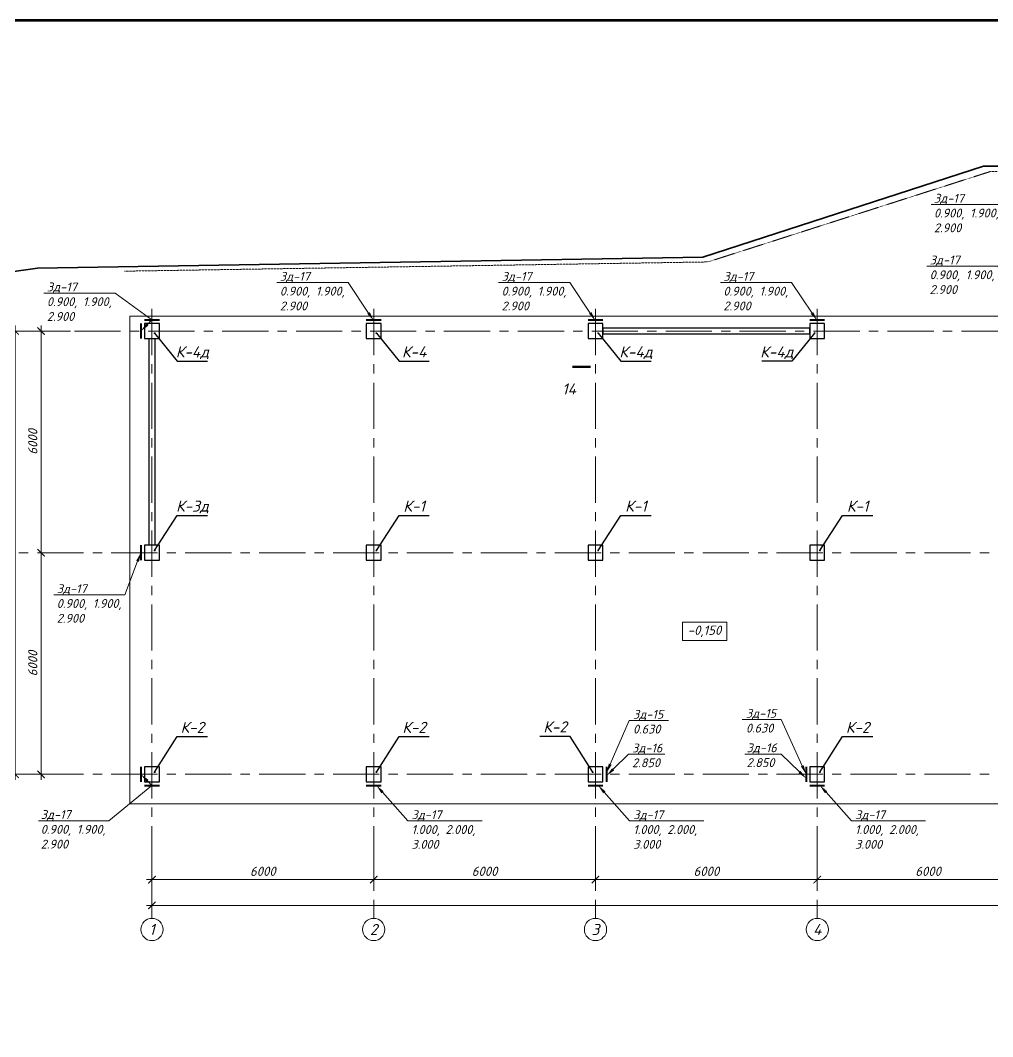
# Model space of a CAD drawing. Header units: millimetres. Extents: x -41985 to 836963, y -232665 to -4590.
# Drawn here: x -3561 to 22746, y -32102 to -4590 of the extents above; entities that cross this region are included whole.
import ezdxf
from ezdxf import colors
from ezdxf.entities.mleader import LeaderData, LeaderLine
from ezdxf.enums import TextEntityAlignment as Align
from ezdxf.math import Vec2, Vec3

# ---------------------------------------------------------------- set-up
doc = ezdxf.new("R2010")
doc.units = ezdxf.units.MM
doc.header["$PDMODE"] = 35
doc.linetypes.add('CENTERX2', pattern=[4, 2.5, -0.5, 0.5, -0.5])
doc.linetypes.add('HIDDEN2', pattern=[4.7625, 3.175, -1.5875])
doc.layers.get('Defpoints').update_dxf_attribs({"color": 1, "lineweight": 0})
for name, color, linetype, lineweight in [('#Закл выноски и размеры', 7, 'Continuous', 13), ('#Закладные', 10, 'Continuous', 40), ('k_ Арм. Каркасы', 1, 'Continuous', 35), ('k_ Выноски', 7, 'Continuous', 13), ('k_ Осевая', 8, 'CENTERX2', 9), ('k_ Осевые размеры', 251, 'Continuous', 5), ('k_ Отметки', 251, 'Continuous', 13), ('k_ Позиции', 1, 'Continuous', 13), ('Колонна', 84, 'Continuous', 30), ('Линия пунктир', 190, 'HIDDEN2', 9), ('Линия Тонкая', 86, 'Continuous', 9)]:
    doc.layers.add(name, color=color, linetype=linetype, lineweight=lineweight)
doc.styles.get("Standard").update_dxf_attribs({"font": 'isocpeur.ttf'})
doc.styles.add('STEP PR', font='isocpeui.ttf')
doc.dimstyles.get("Standard").update_dxf_attribs({"dimtxt": 0.18, "dimasz": 0.18, "dimexe": 0.18, "dimexo": 0.0625, "dimgap": 0.09, "dimtad": 0, "dimtih": 1, "dimtoh": 1, "dimdec": 4, "dimzin": 0, "dimdsep": 46, "dimtxsty": 'Standard', "dimcen": 0.09, "dimadec": 0, "dimazin": 0, "dimtfac": 1, "dimtdec": 4, "dimtofl": 0, "dimtmove": 0, "dimatfit": 3, "dimfxl": 1, "dimtolj": 1, "dimtzin": 0, "dimarcsym": 0})
doc.dimstyles.new('STEP PR', dxfattribs={"dimscale": 100, "dimtxt": 2.5, "dimasz": 2, "dimexe": 1, "dimexo": 2, "dimgap": 1, "dimtad": 1, "dimdec": 4, "dimlfac": -1, "dimtxsty": 'STEP PR', "dimblk": 'ARCHTICK', "dimcen": 2, "dimdle": 1.5, "dimclrt": 1, "dimadec": 0, "dimazin": 0, "dimtfac": 1, "dimtdec": 4, "dimtmove": 1, "dimatfit": 3, "dimldrblk": 'DOTSMALL', "dimfxl": 1, "dimtolj": 1, "dimtzin": 0, "dimarcsym": 0})

# ---------------------------------------------------------------- blocks, each defined once
blk = doc.blocks.new('_ArchTick')
at = {"color": 0, "linetype": 'ByBlock', "const_width": 0.15}
blk.add_lwpolyline([(-0.5, -0.5), (0.5, 0.5)], dxfattribs=at)
blk = doc.blocks.new('*D2242')
at = {"layer": 'Defpoints', "color": 0, "transparency": 16777216}
for p in [(0, -1850), (6000, -1850), (6000, -2850)]:
    blk.add_point(p, dxfattribs=at)
at = {"layer": 'k_ Осевые размеры', "color": 0, "lineweight": -2, "transparency": 16777216}
for p, q in [((0, -2050), (0, -2950)), ((6000, -2050), (6000, -2950)), ((-150, -2850), (6150, -2850))]:
    blk.add_line(p, q, dxfattribs=at)
at = {"layer": 'k_ Осевые размеры', "color": 0, "lineweight": -2, "transparency": 16777216, "xscale": 200, "yscale": 200, "zscale": 200, "rotation": 180}
blk.add_blockref('_ArchTick', (0, -2850), dxfattribs=at)
at = {"layer": 'k_ Осевые размеры', "color": 0, "lineweight": -2, "transparency": 16777216, "xscale": 200, "yscale": 200, "zscale": 200}
blk.add_blockref('_ArchTick', (6000, -2850), dxfattribs=at)
at = {"layer": 'k_ Осевые размеры', "color": 1, "transparency": 16777216, "insert": (3000, -2625), "char_height": 250, "attachment_point": 5, "style": 'STEP PR'}
blk.add_mtext('\\A1;6000', dxfattribs=at)
blk = doc.blocks.new('_DotSmall')
at = {"color": 0, "linetype": 'ByBlock', "const_width": 0.5}
blk.add_lwpolyline([(-0.0625, 0, 1), (0.0625, 0, 1)], format="xyb", close=True, dxfattribs=at)
blk = doc.blocks.new('*D2243')
at = {"layer": 'Defpoints', "color": 0, "transparency": 16777216}
for p in [(6000, -1850), (12000, -1850), (12000, -2850)]:
    blk.add_point(p, dxfattribs=at)
at = {"layer": 'k_ Осевые размеры', "color": 0, "lineweight": -2, "transparency": 16777216}
for p, q in [((6000, -2050), (6000, -2950)), ((12000, -2050), (12000, -2950)), ((5850, -2850), (12150, -2850))]:
    blk.add_line(p, q, dxfattribs=at)
at = {"layer": 'k_ Осевые размеры', "color": 0, "lineweight": -2, "transparency": 16777216, "xscale": 200, "yscale": 200, "zscale": 200, "rotation": 180}
blk.add_blockref('_ArchTick', (6000, -2850), dxfattribs=at)
at = {"layer": 'k_ Осевые размеры', "color": 0, "lineweight": -2, "transparency": 16777216, "xscale": 200, "yscale": 200, "zscale": 200}
blk.add_blockref('_ArchTick', (12000, -2850), dxfattribs=at)
at = {"layer": 'k_ Осевые размеры', "color": 1, "transparency": 16777216, "insert": (9000, -2625), "char_height": 250, "attachment_point": 5, "style": 'STEP PR'}
blk.add_mtext('\\A1;6000', dxfattribs=at)
blk = doc.blocks.new('*D2244')
at = {"layer": 'Defpoints', "color": 0, "transparency": 16777216}
for p in [(12000, -1850), (18000, -1850), (18000, -2850)]:
    blk.add_point(p, dxfattribs=at)
at = {"layer": 'k_ Осевые размеры', "color": 0, "lineweight": -2, "transparency": 16777216}
for p, q in [((12000, -2050), (12000, -2950)), ((18000, -2050), (18000, -2950)), ((11850, -2850), (18150, -2850))]:
    blk.add_line(p, q, dxfattribs=at)
at = {"layer": 'k_ Осевые размеры', "color": 0, "lineweight": -2, "transparency": 16777216, "xscale": 200, "yscale": 200, "zscale": 200, "rotation": 180}
blk.add_blockref('_ArchTick', (12000, -2850), dxfattribs=at)
at = {"layer": 'k_ Осевые размеры', "color": 0, "lineweight": -2, "transparency": 16777216, "xscale": 200, "yscale": 200, "zscale": 200}
blk.add_blockref('_ArchTick', (18000, -2850), dxfattribs=at)
at = {"layer": 'k_ Осевые размеры', "color": 1, "transparency": 16777216, "insert": (15000, -2625), "char_height": 250, "attachment_point": 5, "style": 'STEP PR'}
blk.add_mtext('\\A1;6000', dxfattribs=at)
blk = doc.blocks.new('*D2245')
at = {"layer": 'Defpoints', "color": 0, "transparency": 16777216}
for p in [(18000, -1850), (24000, -1850), (24000, -2850)]:
    blk.add_point(p, dxfattribs=at)
at = {"layer": 'k_ Осевые размеры', "color": 0, "lineweight": -2, "transparency": 16777216}
for p, q in [((18000, -2050), (18000, -2950)), ((24000, -2050), (24000, -2950)), ((17850, -2850), (24150, -2850))]:
    blk.add_line(p, q, dxfattribs=at)
at = {"layer": 'k_ Осевые размеры', "color": 0, "lineweight": -2, "transparency": 16777216, "xscale": 200, "yscale": 200, "zscale": 200, "rotation": 180}
blk.add_blockref('_ArchTick', (18000, -2850), dxfattribs=at)
at = {"layer": 'k_ Осевые размеры', "color": 0, "lineweight": -2, "transparency": 16777216, "xscale": 200, "yscale": 200, "zscale": 200}
blk.add_blockref('_ArchTick', (24000, -2850), dxfattribs=at)
at = {"layer": 'k_ Осевые размеры', "color": 1, "transparency": 16777216, "insert": (21000, -2625), "char_height": 250, "attachment_point": 5, "style": 'STEP PR'}
blk.add_mtext('\\A1;6000', dxfattribs=at)
blk = doc.blocks.new('*D2252')
at = {"layer": 'Defpoints', "color": 0, "transparency": 16777216}
for p in [(0, -1850), (67650, -1850), (67650, -3550)]:
    blk.add_point(p, dxfattribs=at)
at = {"layer": 'k_ Осевые размеры', "color": 0, "lineweight": -2, "transparency": 16777216}
for p, q in [((0, -2050), (0, -3650)), ((67650, -2050), (67650, -3650)), ((-150, -3550), (67800, -3550))]:
    blk.add_line(p, q, dxfattribs=at)
at = {"layer": 'k_ Осевые размеры', "color": 0, "lineweight": -2, "transparency": 16777216, "xscale": 200, "yscale": 200, "zscale": 200, "rotation": 180}
blk.add_blockref('_ArchTick', (0, -3550), dxfattribs=at)
at = {"layer": 'k_ Осевые размеры', "color": 0, "lineweight": -2, "transparency": 16777216, "xscale": 200, "yscale": 200, "zscale": 200}
blk.add_blockref('_ArchTick', (67650, -3550), dxfattribs=at)
at = {"layer": 'k_ Осевые размеры', "color": 1, "transparency": 16777216, "insert": (33825, -3323), "char_height": 250, "attachment_point": 5, "style": 'STEP PR'}
blk.add_mtext('\\A1;67650', dxfattribs=at)
blk = doc.blocks.new('*D2256')
at = {"layer": 'Defpoints', "color": 0, "transparency": 16777216}
for p in [(-3000, 6000), (-2000, 6000), (-2000, 0)]:
    blk.add_point(p, dxfattribs=at)
at = {"layer": 'k_ Осевые размеры', "color": 0, "lineweight": -2, "transparency": 16777216}
for p, q in [((-3000, -150), (-3000, 6150)), ((-2200, 6000), (-3100, 6000)), ((-2200, 0), (-3100, 0))]:
    blk.add_line(p, q, dxfattribs=at)
at = {"layer": 'k_ Осевые размеры', "color": 0, "lineweight": -2, "transparency": 16777216, "xscale": 200, "yscale": 200, "zscale": 200}
for p, rotation in [((-3000, 6000), 90), ((-3000, 0), 270)]:
    blk.add_blockref('_ArchTick', p, dxfattribs=dict(at, rotation=rotation))
at = {"layer": 'k_ Осевые размеры', "color": 1, "transparency": 16777216, "insert": (-3225, 3000), "char_height": 250, "attachment_point": 5, "rotation": 90, "style": 'STEP PR'}
blk.add_mtext('\\A1;6000', dxfattribs=at)
blk = doc.blocks.new('*D2257')
at = {"layer": 'Defpoints', "color": 0, "transparency": 16777216}
for p in [(-3000, 12000), (-2000, 12000), (-2000, 6000)]:
    blk.add_point(p, dxfattribs=at)
at = {"layer": 'k_ Осевые размеры', "color": 0, "lineweight": -2, "transparency": 16777216}
for p, q in [((-3000, 5850), (-3000, 12150)), ((-2200, 12000), (-3100, 12000)), ((-2200, 6000), (-3100, 6000))]:
    blk.add_line(p, q, dxfattribs=at)
at = {"layer": 'k_ Осевые размеры', "color": 0, "lineweight": -2, "transparency": 16777216, "xscale": 200, "yscale": 200, "zscale": 200}
for p, rotation in [((-3000, 12000), 90), ((-3000, 6000), 270)]:
    blk.add_blockref('_ArchTick', p, dxfattribs=dict(at, rotation=rotation))
at = {"layer": 'k_ Осевые размеры', "color": 1, "transparency": 16777216, "insert": (-3225, 9000), "char_height": 250, "attachment_point": 5, "rotation": 90, "style": 'STEP PR'}
blk.add_mtext('\\A1;6000', dxfattribs=at)
blk = doc.blocks.new('*D2258')
at = {"layer": 'Defpoints', "color": 0, "transparency": 16777216}
for p in [(-2000, 12000), (-3700, 0), (-2000, 0)]:
    blk.add_point(p, dxfattribs=at)
at = {"layer": 'k_ Осевые размеры', "color": 0, "lineweight": -2, "transparency": 16777216}
for p, q in [((-3700, 12150), (-3700, -150)), ((-2200, 12000), (-3800, 12000)), ((-2200, 0), (-3800, 0))]:
    blk.add_line(p, q, dxfattribs=at)
at = {"layer": 'k_ Осевые размеры', "color": 0, "lineweight": -2, "transparency": 16777216, "xscale": 200, "yscale": 200, "zscale": 200}
for p, rotation in [((-3700, 12000), 90), ((-3700, 0), 270)]:
    blk.add_blockref('_ArchTick', p, dxfattribs=dict(at, rotation=rotation))
at = {"layer": 'k_ Осевые размеры', "color": 1, "transparency": 16777216, "insert": (-3925, 6000), "char_height": 250, "attachment_point": 5, "rotation": 90, "style": 'STEP PR'}
blk.add_mtext('\\A1;12000', dxfattribs=at)
blk = doc.blocks.new('*U2186')
blk.add_lwpolyline([(-200, -200), (200, -200), (200, 200), (-200, 200)], close=True)
blk = doc.blocks.new('*U2367')
for points in [[(12200, 11920), (17800, 11920), (17800, 12080), (12200, 12080)], [(-80, 11800), (80, 11800), (80, 6200), (-80, 6200)]]:
    blk.add_lwpolyline(points, close=True)
for p in [(0, 12000), (6000, 12000), (12000, 12000), (18000, 12000), (0, 6000), (6000, 6000), (12000, 6000), (18000, 6000), (0, 0), (6000, 0), (12000, 0), (18000, 0)]:
    blk.add_blockref('*U2186', p)
blk = doc.blocks.new('REINFORCED_CONCRETE')
blk = doc.blocks.new('*U2241')
at = {"layer": 'k_ Осевая', "ltscale": 500}
for points in [[(0, 12600), (0, -3900)], [(6000, 12600), (6000, -3900)], [(12000, 12600), (12000, -3900)], [(18000, 12600), (18000, -3900)], [(31150, 12000), (-4500, 12000)], [(72150, 6000), (-4500, 6000)], [(72150, 0), (-4500, 0)]]:
    blk.add_lwpolyline(points, dxfattribs=at)
at = {"layer": 'k_ Осевая', "color": 254, "linetype": 'ByBlock', "lineweight": 15, "ltscale": 10}
for centre in [(0, -4200), (6000, -4200), (12000, -4200), (18000, -4200)]:
    blk.add_circle(centre, 300, dxfattribs=at)
at = {"layer": 'k_ Осевая', "color": 1, "linetype": 'ByBlock', "char_height": 300, "width": 484.8732214, "attachment_point": 5, "style": 'STEP PR'}
for s, insert in [('1', (0, -4200)), ('2', (6000, -4200)), ('3', (12000, -4200)), ('4', (18000, -4200))]:
    blk.add_mtext(s, dxfattribs=dict(at, insert=insert))
at = {"layer": 'k_ Осевые размеры'}
for base, p1, p2, picture, middle in [((-3700, 0), (-2000, 12000), (-2000, 0), '*D2258', (-3925, 6000)), ((-3000, 12000), (-2000, 6000), (-2000, 12000), '*D2257', (-3225, 9000)), ((-3000, 6000), (-2000, 0), (-2000, 6000), '*D2256', (-3225, 3000))]:
    dim = blk.add_linear_dim(base=base, p1=p1, p2=p2, angle=90, dimstyle='STEP PR', dxfattribs=at)
    dim.commit()
    dim.dimension.update_dxf_attribs({"geometry": picture, "text_midpoint": middle})
for base, p1, p2, picture, middle in [((6000, -2850), (0, -1850), (6000, -1850), '*D2242', (3000, -2625)), ((67650, -3550), (0, -1850), (67650, -1850), '*D2252', (33825, -3323.3901515152)), ((12000, -2850), (6000, -1850), (12000, -1850), '*D2243', (9000, -2625)), ((18000, -2850), (12000, -1850), (18000, -1850), '*D2244', (15000, -2625)), ((24000, -2850), (18000, -1850), (24000, -1850), '*D2245', (21000, -2625))]:
    dim = blk.add_linear_dim(base=base, p1=p1, p2=p2, dimstyle='STEP PR', dxfattribs=at)
    dim.commit()
    dim.dimension.update_dxf_attribs({"geometry": picture, "text_midpoint": middle})

msp = doc.modelspace()

# ---------------------------------------------------------------- linework, layer by layer
at = {"layer": '#Закл выноски и размеры', "color": 3, "lineweight": 53}
msp.add_lwpolyline([(-13310.32841, -4589.58305), (113120.39807, -4589.58305), (113120.39807, -95368.08044), (-13310.32841, -95368.08044)], close=True, dxfattribs=at)
at = {"layer": '#Закладные'}
for points in [[(-300, -12800), (-300, -13200)], [(-200, -12700), (200, -12700)], [(5800, -12700), (6200, -12700)], [(11800, -12700), (12200, -12700)], [(17800, -12700), (18200, -12700)], [(-300, -18800), (-300, -19200)], [(-300, -24800), (-300, -25200)], [(-200, -25300), (200, -25300)], [(5800, -25300), (6200, -25300)], [(11800, -25300), (12200, -25300)], [(17800, -25300), (18200, -25300)]]:
    msp.add_lwpolyline(points, dxfattribs=at)
at = {"layer": '#Закладные', "color": 5}
for points in [[(12300, -24800), (12300, -25200)], [(17700, -24800), (17700, -25200)]]:
    msp.add_lwpolyline(points, dxfattribs=at)
at = {"layer": 'k_ Арм. Каркасы'}
msp.add_lwpolyline([(-14920, -17207.72487), (-14920, -12970), (-3100, -11300), (14900, -11000), (22500, -8540), (68500, -8540), (74340, -10100)], dxfattribs=at)
at = {"layer": 'k_ Отметки'}
msp.add_lwpolyline([(11872.44861, -13969.1616, 60, 60, 0), (11372.44861, -13969.1616, 60, 60, 0), (11572.44861, -13969.1616, 0, 120, 0), (11572.44861, -14319.1616, 0, 0, 0), (11572.44861, -14669.1616, 0, 0, 0)], format="xyseb", dxfattribs=at)
msp.add_lwpolyline([(14350.72871, -21378.6974), (15550.72871, -21378.6974), (15550.72871, -20878.6974), (14350.72871, -20878.6974)], close=True, dxfattribs=at)
at = {"layer": 'Линия пунктир'}
msp.add_lwpolyline([(68130, -8260), (62130, -8260), (62130, -8400), (54130, -8400), (54130, -8600), (36130, -8600), (36130, -8680), (22690, -8680), (15040, -11130), (-740, -11380)], dxfattribs=at)
at = {"layer": 'Линия Тонкая'}
msp.add_lwpolyline([(23400, -10000), (30340, -10000), (30340, -25800), (-600, -25800), (-600, -12600), (23400, -12600), (23400, -10000)], dxfattribs=at)

# ---------------------------------------------------------------- block references
at = {"layer": '#Закл выноски и размеры'}
msp.add_blockref('*U2241', (0, -25000), dxfattribs=at)
at = {"layer": 'k_ Позиции'}
ref = msp.add_blockref('REINFORCED_CONCRETE', (1094.25958, -13814.22775), dxfattribs=dict(at, xscale=100, yscale=100, zscale=100))
ref.add_attrib('POSITION', 'К-4д', dxfattribs={"layer": '0', "color": 0, "linetype": 'ByBlock', "height": 300, "style": 'STEP PR', "flags": 2}).set_placement((1094.25958, -13714.22775), align=Align.CENTER)
ref = msp.add_blockref('REINFORCED_CONCRETE', (7094.25958, -13814.22775), dxfattribs=dict(at, xscale=100, yscale=100, zscale=100))
ref.add_attrib('POSITION', 'К-4', dxfattribs={"layer": '0', "color": 0, "linetype": 'ByBlock', "height": 300, "style": 'STEP PR', "flags": 2}).set_placement((7094.25958, -13714.22775), align=Align.CENTER)
ref = msp.add_blockref('REINFORCED_CONCRETE', (13094.25958, -13814.22775), dxfattribs=dict(at, xscale=100, yscale=100, zscale=100))
ref.add_attrib('POSITION', 'К-4д', dxfattribs={"layer": '0', "color": 0, "linetype": 'ByBlock', "height": 300, "style": 'STEP PR', "flags": 2}).set_placement((13094.25958, -13714.22775), align=Align.CENTER)
ref = msp.add_blockref('REINFORCED_CONCRETE', (16905.74042, -13814.22775), dxfattribs=dict(at, xscale=100, yscale=100, zscale=100))
ref.add_attrib('POSITION', 'К-4д', dxfattribs={"layer": '0', "color": 0, "linetype": 'ByBlock', "height": 300, "style": 'STEP PR', "flags": 2}).set_placement((16905.74042, -13714.22775), align=Align.CENTER)
ref = msp.add_blockref('REINFORCED_CONCRETE', (1094.25958, -17989.86845), dxfattribs=dict(at, xscale=100, yscale=100, zscale=100))
ref.add_attrib('POSITION', 'К-3д', dxfattribs={"layer": '0', "color": 0, "linetype": 'ByBlock', "height": 300, "style": 'STEP PR', "flags": 2}).set_placement((1094.25958, -17889.86845), align=Align.CENTER)
ref = msp.add_blockref('REINFORCED_CONCRETE', (7094.25958, -17989.86845), dxfattribs=dict(at, xscale=100, yscale=100, zscale=100))
ref.add_attrib('POSITION', 'К-1', dxfattribs={"layer": '0', "color": 0, "linetype": 'ByBlock', "height": 300, "style": 'STEP PR', "flags": 2}).set_placement((7094.25958, -17889.86845), align=Align.CENTER)
ref = msp.add_blockref('REINFORCED_CONCRETE', (13094.25958, -17989.86845), dxfattribs=dict(at, xscale=100, yscale=100, zscale=100))
ref.add_attrib('POSITION', 'К-1', dxfattribs={"layer": '0', "color": 0, "linetype": 'ByBlock', "height": 300, "style": 'STEP PR', "flags": 2}).set_placement((13094.25958, -17889.86845), align=Align.CENTER)
ref = msp.add_blockref('REINFORCED_CONCRETE', (19094.25958, -17989.86845), dxfattribs=dict(at, xscale=100, yscale=100, zscale=100))
ref.add_attrib('POSITION', 'К-1', dxfattribs={"layer": '0', "color": 0, "linetype": 'ByBlock', "height": 300, "style": 'STEP PR', "flags": 2}).set_placement((19094.25958, -17889.86845), align=Align.CENTER)
ref = msp.add_blockref('REINFORCED_CONCRETE', (1094.25958, -23978.52295), dxfattribs=dict(at, xscale=100, yscale=100, zscale=100))
ref.add_attrib('POSITION', 'К-2', dxfattribs={"layer": '0', "color": 0, "linetype": 'ByBlock', "height": 300, "style": 'STEP PR', "flags": 2}).set_placement((1094.25958, -23878.52295), align=Align.CENTER)
ref = msp.add_blockref('REINFORCED_CONCRETE', (7094.25958, -23978.52295), dxfattribs=dict(at, xscale=100, yscale=100, zscale=100))
ref.add_attrib('POSITION', 'К-2', dxfattribs={"layer": '0', "color": 0, "linetype": 'ByBlock', "height": 300, "style": 'STEP PR', "flags": 2}).set_placement((7094.25958, -23878.52295), align=Align.CENTER)
ref = msp.add_blockref('REINFORCED_CONCRETE', (10907.5213, -23965.59683), dxfattribs=dict(at, xscale=100, yscale=100, zscale=100))
ref.add_attrib('POSITION', 'К-2', dxfattribs={"layer": '0', "color": 0, "linetype": 'ByBlock', "height": 300, "style": 'STEP PR', "flags": 2}).set_placement((10907.5213, -23865.59683), align=Align.CENTER)
ref = msp.add_blockref('REINFORCED_CONCRETE', (19094.25958, -23978.52295), dxfattribs=dict(at, xscale=100, yscale=100, zscale=100))
ref.add_attrib('POSITION', 'К-2', dxfattribs={"layer": '0', "color": 0, "linetype": 'ByBlock', "height": 300, "style": 'STEP PR', "flags": 2}).set_placement((19094.25958, -23878.52295), align=Align.CENTER)
at = {"layer": 'Колонна'}
msp.add_blockref('*U2367', (0, -25000), dxfattribs=at)

# ---------------------------------------------------------------- texts
at = {"layer": 'k_ Отметки', "style": 'STEP PR'}
msp.add_text('14', height=300, dxfattribs=at).set_placement((11472.44861, -14419.1616), align=Align.TOP_RIGHT)
at = {"layer": 'k_ Отметки', "insert": (14950.72871, -21128.6974), "char_height": 250, "width": 1200, "attachment_point": 5, "style": 'STEP PR'}
msp.add_mtext('-0,150', dxfattribs=at)

# ---------------------------------------------------------------- leaders
at = {"layer": '#Закл выноски и размеры'}
ml = msp.add_multileader_mtext('Standard', dxfattribs=at)
ml.set_content('Зд-17\\P0.900, 1.900,\\P2.900', color=256, style='STEP PR')
ml.set_leader_properties(color=256, linetype='ByLayer', lineweight=-1)
ml.build(insert=Vec2(0, 0))
ml.multileader.update_dxf_attribs({"text_left_attachment_type": 6, "text_right_attachment_type": 6, "dogleg_length": 0, "arrow_head_size": 250})
ctx = ml.context
ctx.base_point, ctx.char_height, ctx.arrow_head_size, ctx.landing_gap_size, ctx.plane_origin = Vec3(21057.35235, -9574.78524), 240, 250, 100, Vec3(32518.85485, -15404.41711)
ctx.left_attachment, ctx.right_attachment = 6, 6
notes = []
notes.append((ctx, [(1, (1, 1, 0), (23001.89781, -9574.78524), (-1, 0), 0, [(1, [(23696.1244, -10605.50721), (24000, -10300)], 0, [])])]))
ctx.mtext.insert, ctx.mtext.rotation, ctx.mtext.width, ctx.mtext.defined_height, ctx.mtext.flow_direction = Vec3(21157.35235, -9286.78524), 6.2831853072, 1806.1469698, 1007.64079, 5
ml = msp.add_multileader_mtext('Standard', dxfattribs=at)
ml.set_content('Зд-17\\P0.900, 1.900,\\P2.900', color=256, style='STEP PR')
ml.set_leader_properties(color=256, linetype='ByLayer', lineweight=-1)
ml.build(insert=Vec2(0, 0))
ml.multileader.update_dxf_attribs({"text_left_attachment_type": 6, "text_right_attachment_type": 6, "dogleg_length": 0, "arrow_head_size": 250})
ctx = ml.context
ctx.base_point, ctx.char_height, ctx.arrow_head_size, ctx.landing_gap_size, ctx.plane_origin = Vec3(20941.96134, -11245.45082), 240, 250, 100, Vec3(32521.59149, -17818.46348)
ctx.left_attachment, ctx.right_attachment = 6, 6
notes.append((ctx, [(1, (1, 1, 0), (22886.5068, -11245.45082), (-1, 0), 0, [(0, [(23698.86104, -13019.55358)], 0, [])])]))
ctx.mtext.insert, ctx.mtext.rotation, ctx.mtext.width, ctx.mtext.defined_height, ctx.mtext.flow_direction = Vec3(21041.96134, -10957.45082), 6.2831853072, 1806.1469698, 1007.64079, 5
ml = msp.add_multileader_mtext('Standard', dxfattribs=at)
ml.set_content('Зд-17\\P0.900, 1.900,\\P2.900', color=256, style='STEP PR')
ml.set_leader_properties(color=256, linetype='ByLayer', lineweight=-1)
ml.build(insert=Vec2(0, 0))
ml.multileader.update_dxf_attribs({"text_left_attachment_type": 6, "text_right_attachment_type": 6, "dogleg_length": 0, "arrow_head_size": 250})
ctx = ml.context
ctx.base_point, ctx.char_height, ctx.arrow_head_size, ctx.landing_gap_size, ctx.plane_origin = Vec3(3360.08899, -11688.83162), 240, 250, 100, Vec3(14821.59149, -17518.46348)
ctx.left_attachment, ctx.right_attachment = 6, 6
notes.append((ctx, [(1, (1, 1, 0), (5304.63445, -11688.83162), (-1, 0), 0, [(0, [(5998.86104, -12719.55358)], 0, [])])]))
ctx.mtext.insert, ctx.mtext.rotation, ctx.mtext.width, ctx.mtext.defined_height, ctx.mtext.flow_direction = Vec3(3460.08899, -11400.83162), 6.2831853072, 1806.1469698, 1007.64079, 5
ml = msp.add_multileader_mtext('Standard', dxfattribs=at)
ml.set_content('Зд-17\\P0.900, 1.900,\\P2.900', color=256, style='STEP PR')
ml.set_leader_properties(color=256, linetype='ByLayer', lineweight=-1)
ml.build(insert=Vec2(0, 0))
ml.multileader.update_dxf_attribs({"text_left_attachment_type": 6, "text_right_attachment_type": 6, "dogleg_length": 0, "arrow_head_size": 250})
ctx = ml.context
ctx.base_point, ctx.char_height, ctx.arrow_head_size, ctx.landing_gap_size, ctx.plane_origin = Vec3(9360.08899, -11688.83162), 240, 250, 100, Vec3(20821.59149, -17518.46348)
ctx.left_attachment, ctx.right_attachment = 6, 6
notes.append((ctx, [(1, (1, 1, 0), (11304.63445, -11688.83162), (-1, 0), 0, [(0, [(11998.86104, -12719.55358)], 0, [])])]))
ctx.mtext.insert, ctx.mtext.rotation, ctx.mtext.width, ctx.mtext.defined_height, ctx.mtext.flow_direction = Vec3(9460.08899, -11400.83162), 6.2831853072, 1806.1469698, 1007.64079, 5
ml = msp.add_multileader_mtext('Standard', dxfattribs=at)
ml.set_content('Зд-17\\P0.900, 1.900,\\P2.900', color=256, style='STEP PR')
ml.set_leader_properties(color=256, linetype='ByLayer', lineweight=-1)
ml.build(insert=Vec2(0, 0))
ml.multileader.update_dxf_attribs({"text_left_attachment_type": 6, "text_right_attachment_type": 6, "dogleg_length": 0, "arrow_head_size": 250})
ctx = ml.context
ctx.base_point, ctx.char_height, ctx.arrow_head_size, ctx.landing_gap_size, ctx.plane_origin = Vec3(15360.08899, -11688.83162), 240, 250, 100, Vec3(26821.59149, -17518.46348)
ctx.left_attachment, ctx.right_attachment = 6, 6
notes.append((ctx, [(1, (1, 1, 0), (17304.63445, -11688.83162), (-1, 0), 0, [(0, [(17998.86104, -12719.55358)], 0, [])])]))
ctx.mtext.insert, ctx.mtext.rotation, ctx.mtext.width, ctx.mtext.defined_height, ctx.mtext.flow_direction = Vec3(15460.08899, -11400.83162), 6.2831853072, 1806.1469698, 1007.64079, 5
ml = msp.add_multileader_mtext('Standard', dxfattribs=at)
ml.set_content('Зд-17\\P0.900, 1.900,\\P2.900', color=256, style='STEP PR')
ml.set_leader_properties(color=256, linetype='ByLayer', lineweight=-1)
ml.build(insert=Vec2(0, 0))
ml.multileader.update_dxf_attribs({"text_left_attachment_type": 6, "text_right_attachment_type": 6, "dogleg_length": 0, "arrow_head_size": 250})
ctx = ml.context
ctx.base_point, ctx.char_height, ctx.arrow_head_size, ctx.landing_gap_size, ctx.plane_origin = Vec3(-2942.64765, -11974.78524), 240, 250, 100, Vec3(8518.85485, -17804.41711)
ctx.left_attachment, ctx.right_attachment = 6, 6
notes.append((ctx, [(1, (1, 1, 0), (-998.10219, -11974.78524), (-1, 0), 0, [(1, [(-303.8756, -13005.50721), (0, -12700)], 0, [])])]))
ctx.mtext.insert, ctx.mtext.rotation, ctx.mtext.width, ctx.mtext.defined_height, ctx.mtext.flow_direction = Vec3(-2842.64765, -11686.78524), 6.2831853072, 1806.1469698, 1007.64079, 5
ml = msp.add_multileader_mtext('Standard', dxfattribs=at)
ml.set_content('Зд-17\\P0.900, 1.900,\\P2.900', color=256, style='STEP PR')
ml.set_leader_properties(color=256, linetype='ByLayer', lineweight=-1)
ml.build(insert=Vec2(0, 0))
ml.multileader.update_dxf_attribs({"text_left_attachment_type": 6, "text_right_attachment_type": 6, "dogleg_length": 0, "arrow_head_size": 250})
ctx = ml.context
ctx.base_point, ctx.char_height, ctx.arrow_head_size, ctx.landing_gap_size, ctx.plane_origin = Vec3(-2676.69299, -20143.48637), 240, 250, 100, Vec3(8784.80951, -25973.11823)
ctx.left_attachment, ctx.right_attachment = 6, 6
notes.append((ctx, [(1, (1, 1, 0), (-732.14754, -20143.48637), (-1, 0), 0, [(0, [(-300, -19000)], 0, [])])]))
ctx.mtext.insert, ctx.mtext.rotation, ctx.mtext.width, ctx.mtext.defined_height, ctx.mtext.flow_direction = Vec3(-2576.69299, -19855.48637), 6.2831853072, 1806.1469698, 1007.64079, 5
at = {"layer": '#Закл выноски и размеры', "color": 5}
ml = msp.add_multileader_mtext('Standard', dxfattribs=at)
ml.set_content('Зд-15 \\P0.630', color=5, style='STEP PR')
ml.set_leader_properties(color=256, linetype='ByLayer', lineweight=-1)
ml.build(insert=Vec2(0, 0))
ml.multileader.update_dxf_attribs({"text_left_attachment_type": 6, "text_right_attachment_type": 6, "dogleg_length": 0, "arrow_head_size": 250})
ctx = ml.context
ctx.base_point, ctx.char_height, ctx.arrow_head_size, ctx.landing_gap_size, ctx.plane_origin = Vec3(12914.45836, -23543.91776), 240, 250, 100, Vec3(29529.54958, -31692.49537)
ctx.left_attachment, ctx.right_attachment = 6, 6
notes.append((ctx, [(0, (1, 1, 0), (12914.45836, -23543.91776), (1, 0), 0, [(1, [(12300, -24957.37803)], 0, [])])]))
ctx.mtext.insert, ctx.mtext.rotation, ctx.mtext.width, ctx.mtext.defined_height, ctx.mtext.flow_direction = Vec3(13014.45836, -23255.91776), 6.2831853072, 1973.9242303, 1630.07263, 5
ml = msp.add_multileader_mtext('Standard', dxfattribs=at)
ml.set_content('Зд-15 \\P0.630', color=5, style='STEP PR')
ml.set_leader_properties(color=256, linetype='ByLayer', lineweight=-1)
ml.build(insert=Vec2(0, 0))
ml.multileader.update_dxf_attribs({"text_left_attachment_type": 6, "text_right_attachment_type": 6, "dogleg_length": 0, "arrow_head_size": 250})
ctx = ml.context
ctx.base_point, ctx.char_height, ctx.arrow_head_size, ctx.landing_gap_size, ctx.plane_origin = Vec3(15969.772, -23516.93618), 240, 250, 100, Vec3(32224.15861, -31818.62184)
ctx.left_attachment, ctx.right_attachment = 6, 6
notes.append((ctx, [(1, (1, 1, 0), (17021.59018, -23516.93618), (-1, 0), 0, [(1, [(17700, -25000)], 0, [])])]))
ctx.mtext.insert, ctx.mtext.rotation, ctx.mtext.width, ctx.mtext.defined_height, ctx.mtext.flow_direction = Vec3(16069.772, -23228.93618), 6.2831853072, 2052.8217688, 859.52144, 5
ml = msp.add_multileader_mtext('Standard', dxfattribs=at)
ml.set_content('Зд-16\\P2.850', color=5, style='STEP PR')
ml.set_leader_properties(color=256, linetype='ByLayer', lineweight=-1)
ml.build(insert=Vec2(0, 0))
ml.multileader.update_dxf_attribs({"text_left_attachment_type": 6, "text_right_attachment_type": 6, "dogleg_length": 0, "arrow_head_size": 250})
ctx = ml.context
ctx.base_point, ctx.char_height, ctx.arrow_head_size, ctx.landing_gap_size, ctx.plane_origin = Vec3(12890.21756, -24454.91768), 240, 250, 100, Vec3(29505.30878, -32603.4953)
ctx.left_attachment, ctx.right_attachment = 6, 6
notes.append((ctx, [(0, (1, 1, 0), (12890.21756, -24454.91768), (1, 0), 0, [(1, [(12300, -25039.91473)], 0, [])])]))
ctx.mtext.insert, ctx.mtext.rotation, ctx.mtext.width, ctx.mtext.defined_height, ctx.mtext.flow_direction = Vec3(12990.21756, -24166.91768), 6.2831853072, 1973.9242303, 1630.07263, 5
ml = msp.add_multileader_mtext('Standard', dxfattribs=at)
ml.set_content('Зд-16\\P2.850', color=5, style='STEP PR')
ml.set_leader_properties(color=256, linetype='ByLayer', lineweight=-1)
ml.build(insert=Vec2(0, 0))
ml.multileader.update_dxf_attribs({"text_left_attachment_type": 6, "text_right_attachment_type": 6, "dogleg_length": 0, "arrow_head_size": 250})
ctx = ml.context
ctx.base_point, ctx.char_height, ctx.arrow_head_size, ctx.landing_gap_size, ctx.plane_origin = Vec3(15987.04805, -24450.48015), 240, 250, 100, Vec3(32355.35466, -32642.73151)
ctx.left_attachment, ctx.right_attachment = 6, 6
notes.append((ctx, [(1, (1, 1, 0), (17026.32078, -24450.48015), (-1, 0), 0, [(1, [(17700, -25111.18165)], 0, [])])]))
ctx.mtext.insert, ctx.mtext.rotation, ctx.mtext.width, ctx.mtext.defined_height, ctx.mtext.flow_direction = Vec3(16087.04805, -24162.48015), 6.2831853072, 1973.9242303, 1630.07263, 5
at = {"layer": '#Закл выноски и размеры'}
ml = msp.add_multileader_mtext('Standard', dxfattribs=at)
ml.set_content('Зд-17\\P0.900, 1.900,\\P2.900', color=256, style='STEP PR')
ml.set_leader_properties(color=256, linetype='ByLayer', lineweight=-1)
ml.build(insert=Vec2(0, 0))
ml.multileader.update_dxf_attribs({"text_left_attachment_type": 6, "text_right_attachment_type": 6, "dogleg_length": 0, "arrow_head_size": 250})
ctx = ml.context
ctx.base_point, ctx.char_height, ctx.arrow_head_size, ctx.landing_gap_size, ctx.plane_origin = Vec3(-3109.51091, -26257.35775), 240, 250, 100, Vec3(8784.80951, -31973.11823)
ctx.left_attachment, ctx.right_attachment = 6, 6
notes.append((ctx, [(1, (1, 1, 0), (-1164.96545, -26257.35775), (-1, 0), 0, [(1, [(-300, -25000), (0, -25300)], 0, [])])]))
ctx.mtext.insert, ctx.mtext.rotation, ctx.mtext.width, ctx.mtext.flow_direction = Vec3(-3009.51091, -25969.35775), 6.2831853072, 1790.4307881, 5
ml = msp.add_multileader_mtext('Standard', dxfattribs=at)
ml.set_content('Зд-17\\P1.000, 2.000,\\P3.000', color=256, style='STEP PR')
ml.set_leader_properties(color=256, linetype='ByLayer', lineweight=-1)
ml.build(insert=Vec2(0, 0))
ml.multileader.update_dxf_attribs({"text_left_attachment_type": 6, "text_right_attachment_type": 6, "dogleg_length": 0, "arrow_head_size": 250})
ctx = ml.context
ctx.base_point, ctx.char_height, ctx.arrow_head_size, ctx.landing_gap_size, ctx.plane_origin = Vec3(6922.39455, -26262.12023), 240, 250, 100, Vec3(23196.57759, -33976.09266)
ctx.left_attachment, ctx.right_attachment = 6, 6
notes.append((ctx, [(0, (1, 1, 0), (6922.39455, -26262.12023), (1, 0), 0, [(1, [(6073.5529, -25300)], 0, [])])]))
ctx.mtext.insert, ctx.mtext.rotation, ctx.mtext.width, ctx.mtext.defined_height, ctx.mtext.flow_direction = Vec3(7022.39455, -25974.12023), 6.2831853072, 1973.9242303, 1630.07263, 5
ml = msp.add_multileader_mtext('Standard', dxfattribs=at)
ml.set_content('Зд-17\\P1.000, 2.000,\\P3.000', color=256, style='STEP PR')
ml.set_leader_properties(color=256, linetype='ByLayer', lineweight=-1)
ml.build(insert=Vec2(0, 0))
ml.multileader.update_dxf_attribs({"text_left_attachment_type": 6, "text_right_attachment_type": 6, "dogleg_length": 0, "arrow_head_size": 250})
ctx = ml.context
ctx.base_point, ctx.char_height, ctx.arrow_head_size, ctx.landing_gap_size, ctx.plane_origin = Vec3(12922.39455, -26262.12023), 240, 250, 100, Vec3(29196.57759, -33976.09266)
ctx.left_attachment, ctx.right_attachment = 6, 6
notes.append((ctx, [(0, (1, 1, 0), (12922.39455, -26262.12023), (1, 0), 0, [(1, [(12073.5529, -25300)], 0, [])])]))
ctx.mtext.insert, ctx.mtext.rotation, ctx.mtext.width, ctx.mtext.defined_height, ctx.mtext.flow_direction = Vec3(13022.39455, -25974.12023), 6.2831853072, 1973.9242303, 1630.07263, 5
ml = msp.add_multileader_mtext('Standard', dxfattribs=at)
ml.set_content('Зд-17\\P1.000, 2.000,\\P3.000', color=256, style='STEP PR')
ml.set_leader_properties(color=256, linetype='ByLayer', lineweight=-1)
ml.build(insert=Vec2(0, 0))
ml.multileader.update_dxf_attribs({"text_left_attachment_type": 6, "text_right_attachment_type": 6, "dogleg_length": 0, "arrow_head_size": 250})
ctx = ml.context
ctx.base_point, ctx.char_height, ctx.arrow_head_size, ctx.landing_gap_size, ctx.plane_origin = Vec3(18922.39455, -26262.12023), 240, 250, 100, Vec3(35196.57759, -33976.09266)
ctx.left_attachment, ctx.right_attachment = 6, 6
notes.append((ctx, [(0, (1, 1, 0), (18922.39455, -26262.12023), (1, 0), 0, [(1, [(18073.5529, -25300)], 0, [])])]))
ctx.mtext.insert, ctx.mtext.rotation, ctx.mtext.width, ctx.mtext.defined_height, ctx.mtext.flow_direction = Vec3(19022.39455, -25974.12023), 6.2831853072, 1973.9242303, 1630.07263, 5
at = {"layer": 'k_ Выноски', "ltscale": 100}
for points in [[(72.6867, -13058.50813), (684.83162, -13814.22775), (1503.68753, -13814.22775)], [(6072.6867, -13058.50813), (6684.83162, -13814.22775), (7503.68753, -13814.22775)], [(12072.6867, -13058.50813), (12684.83162, -13814.22775), (13503.68753, -13814.22775)], [(17927.3133, -13058.50813), (17315.16838, -13814.22775), (16496.31247, -13814.22775)], [(72.6867, -18941.49187), (684.83162, -17989.86845), (1503.68753, -17989.86845)], [(6072.6867, -18941.49187), (6684.83162, -17989.86845), (7503.68753, -17989.86845)], [(12072.6867, -18941.49187), (12684.83162, -17989.86845), (13503.68753, -17989.86845)], [(18072.6867, -18941.49187), (18684.83162, -17989.86845), (19503.68753, -17989.86845)], [(72.6867, -24941.49187), (684.83162, -23978.52295), (1503.68753, -23978.52295)], [(6072.6867, -24941.49187), (6684.83162, -23978.52295), (7503.68753, -23978.52295)], [(11927.3133, -24941.49187), (11315.16838, -23978.52295), (10496.31247, -23978.52295)], [(18072.6867, -24941.49187), (18684.83162, -23978.52295), (19503.68753, -23978.52295)]]:
    msp.add_leader(points, dimstyle='Standard', override={"dimscale": 100, "dimtxt": 2.5, "dimasz": 2, "dimexe": 1, "dimexo": 2, "dimgap": 0.7, "dimtih": 0, "dimtoh": 0, "dimlfac": -1, "dimzin": 8, "dimcen": 2, "dimdle": 1, "dimclrt": 1, "dimadec": 4, "dimtmove": 1, "dimldrblk": 'DotSmall', "dimfxl": 100}, dxfattribs=at)
for ctx, leaders in notes:
    for number, flags, end, landing, length, lines in leaders:
        leader = LeaderData()
        leader.index, (leader.has_last_leader_line, leader.has_dogleg_vector, leader.attachment_direction) = number, flags
        leader.last_leader_point, leader.dogleg_vector, leader.dogleg_length = Vec3(end), Vec3(landing), length
        for number, points, colour, breaks in lines:
            line = LeaderLine()
            line.index, line.vertices, line.color, line.breaks = number, Vec3.list(points), colors.encode_raw_color(colour), breaks
            leader.lines.append(line)
        ctx.leaders.append(leader)

doc.saveas('drawing.dxf')
